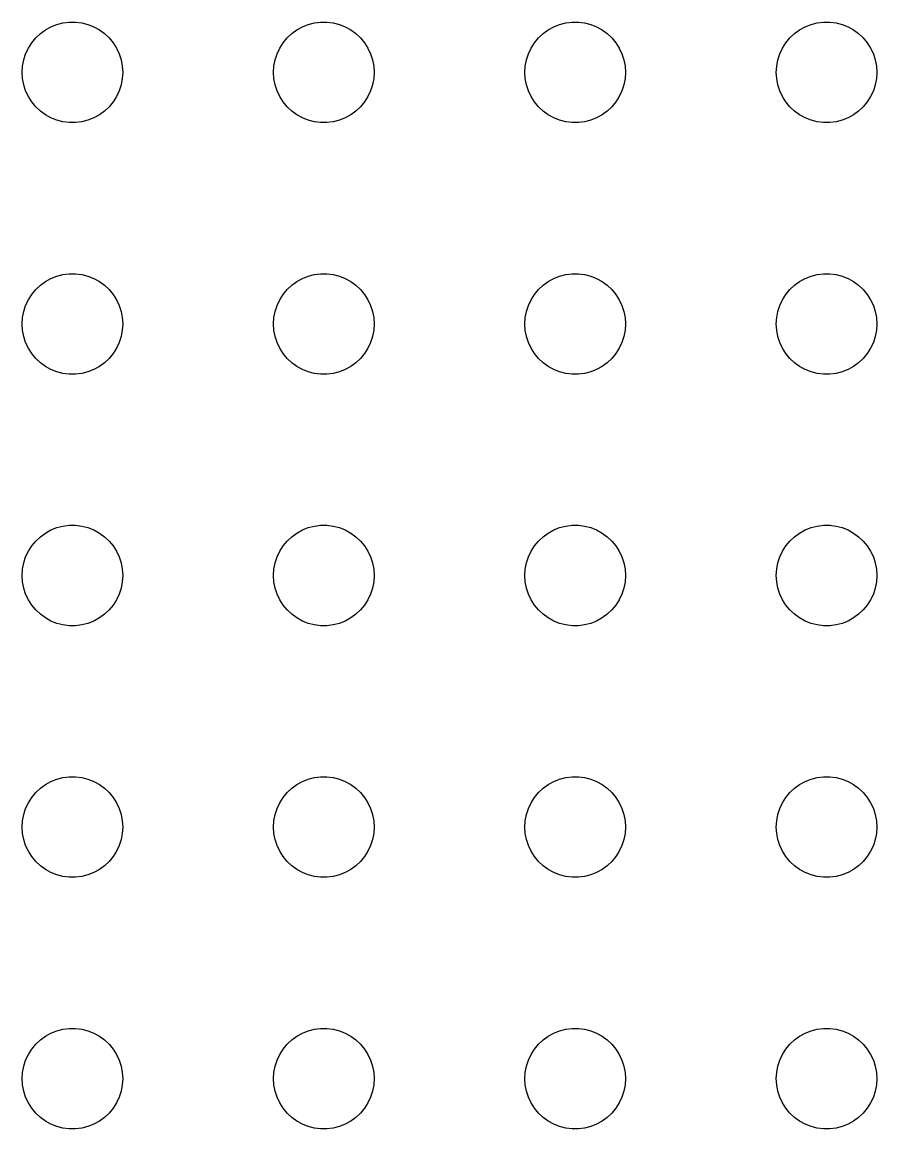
# Model space of a CAD drawing. Header units: metres. Extents: x -134 to 134, y -134 to 134.
# Drawn here: x -99 to -73.5, y 66 to 99 of the extents above; entities that cross this region are included whole.
import ezdxf

# ---------------------------------------------------------------- set-up
doc = ezdxf.new("R2010")
doc.units = ezdxf.units.M

msp = doc.modelspace()

# ---------------------------------------------------------------- linework, layer by layer
for p, q in [((-97.7811, 98.9734), (-97.5942, 98.997)), ((-97.5942, 98.997), (-97.4058, 98.997)), ((-97.4058, 98.997), (-97.2189, 98.9734)), ((-90.2811, 98.9734), (-90.0942, 98.997)), ((-90.0942, 98.997), (-89.9058, 98.997)), ((-89.9058, 98.997), (-89.7189, 98.9734)), ((-82.7811, 98.9734), (-82.5942, 98.997)), ((-82.5942, 98.997), (-82.4058, 98.997)), ((-82.4058, 98.997), (-82.2189, 98.9734)), ((-75.2811, 98.9734), (-75.0942, 98.997)), ((-75.0942, 98.997), (-74.9058, 98.997)), ((-74.9058, 98.997), (-74.7189, 98.9734)), ((-98.5934, 98.5268), (-98.4561, 98.6558)), ((-98.4561, 98.6558), (-98.3037, 98.7665)), ((-98.3037, 98.7665), (-98.1387, 98.8572)), ((-98.1387, 98.8572), (-97.9635, 98.9266)), ((-97.9635, 98.9266), (-97.7811, 98.9734)), ((-97.2189, 98.9734), (-97.0365, 98.9266)), ((-97.0365, 98.9266), (-96.8613, 98.8572)), ((-96.8613, 98.8572), (-96.6963, 98.7665)), ((-96.6963, 98.7665), (-96.5439, 98.6558)), ((-96.5439, 98.6558), (-96.4065, 98.5268)), ((-91.0934, 98.5268), (-90.9561, 98.6558)), ((-90.9561, 98.6558), (-90.8037, 98.7665)), ((-90.8037, 98.7665), (-90.6387, 98.8572)), ((-90.6387, 98.8572), (-90.4635, 98.9266)), ((-90.4635, 98.9266), (-90.2811, 98.9734)), ((-89.7189, 98.9734), (-89.5365, 98.9266)), ((-89.5365, 98.9266), (-89.3613, 98.8572)), ((-89.3613, 98.8572), (-89.1963, 98.7665)), ((-89.1963, 98.7665), (-89.0439, 98.6558)), ((-89.0439, 98.6558), (-88.9065, 98.5268)), ((-83.5934, 98.5268), (-83.4561, 98.6558)), ((-83.4561, 98.6558), (-83.3037, 98.7665)), ((-83.3037, 98.7665), (-83.1387, 98.8572)), ((-83.1387, 98.8572), (-82.9635, 98.9266)), ((-82.9635, 98.9266), (-82.7811, 98.9734)), ((-82.2189, 98.9734), (-82.0365, 98.9266)), ((-82.0365, 98.9266), (-81.8613, 98.8572)), ((-81.8613, 98.8572), (-81.6963, 98.7665)), ((-81.6963, 98.7665), (-81.5439, 98.6558)), ((-81.5439, 98.6558), (-81.4065, 98.5268)), ((-76.0934, 98.5268), (-75.9561, 98.6558)), ((-75.9561, 98.6558), (-75.8037, 98.7665)), ((-75.8037, 98.7665), (-75.6387, 98.8572)), ((-75.6387, 98.8572), (-75.4635, 98.9266)), ((-75.4635, 98.9266), (-75.2811, 98.9734)), ((-74.7189, 98.9734), (-74.5365, 98.9266)), ((-74.5365, 98.9266), (-74.3613, 98.8572)), ((-74.3613, 98.8572), (-74.1963, 98.7665)), ((-74.1963, 98.7665), (-74.0439, 98.6558)), ((-74.0439, 98.6558), (-73.9065, 98.5268)), ((-98.8145, 98.2226), (-98.7135, 98.3817)), ((-98.7135, 98.3817), (-98.5934, 98.5268)), ((-96.4065, 98.5268), (-96.2865, 98.3817)), ((-96.2865, 98.3817), (-96.1855, 98.2226)), ((-91.3145, 98.2226), (-91.2135, 98.3817)), ((-91.2135, 98.3817), (-91.0934, 98.5268)), ((-88.9065, 98.5268), (-88.7865, 98.3817)), ((-88.7865, 98.3817), (-88.6855, 98.2226)), ((-83.8145, 98.2226), (-83.7135, 98.3817)), ((-83.7135, 98.3817), (-83.5934, 98.5268)), ((-81.4065, 98.5268), (-81.2865, 98.3817)), ((-81.2865, 98.3817), (-81.1855, 98.2226)), ((-76.3145, 98.2226), (-76.2135, 98.3817)), ((-76.2135, 98.3817), (-76.0934, 98.5268)), ((-73.9065, 98.5268), (-73.7865, 98.3817)), ((-73.7865, 98.3817), (-73.6855, 98.2226)), ((-98.9529, 97.873), (-98.8947, 98.0522)), ((-98.8947, 98.0522), (-98.8145, 98.2226)), ((-96.1855, 98.2226), (-96.1053, 98.0522)), ((-96.1053, 98.0522), (-96.0471, 97.873)), ((-91.4529, 97.873), (-91.3947, 98.0522)), ((-91.3947, 98.0522), (-91.3145, 98.2226)), ((-88.6855, 98.2226), (-88.6053, 98.0522)), ((-88.6053, 98.0522), (-88.5471, 97.873)), ((-83.9529, 97.873), (-83.8947, 98.0522)), ((-83.8947, 98.0522), (-83.8145, 98.2226)), ((-81.1855, 98.2226), (-81.1053, 98.0522)), ((-81.1053, 98.0522), (-81.0471, 97.873)), ((-76.4529, 97.873), (-76.3947, 98.0522)), ((-76.3947, 98.0522), (-76.3145, 98.2226)), ((-73.6855, 98.2226), (-73.6053, 98.0522)), ((-73.6053, 98.0522), (-73.5471, 97.873)), ((-99, 97.5), (-98.9882, 97.688)), ((-98.9882, 97.688), (-98.9529, 97.873)), ((-96.0471, 97.873), (-96.0118, 97.688)), ((-96.0118, 97.688), (-96, 97.5)), ((-91.5, 97.5), (-91.4882, 97.688)), ((-91.4882, 97.688), (-91.4529, 97.873)), ((-88.5471, 97.873), (-88.5118, 97.688)), ((-88.5118, 97.688), (-88.5, 97.5)), ((-84, 97.5), (-83.9882, 97.688)), ((-83.9882, 97.688), (-83.9529, 97.873)), ((-81.0471, 97.873), (-81.0118, 97.688)), ((-81.0118, 97.688), (-81, 97.5)), ((-76.5, 97.5), (-76.4882, 97.688)), ((-76.4882, 97.688), (-76.4529, 97.873)), ((-73.5471, 97.873), (-73.5118, 97.688)), ((-73.5118, 97.688), (-73.5, 97.5)), ((-98.9882, 97.312), (-99, 97.5)), ((-96, 97.5), (-96.0118, 97.312)), ((-91.4882, 97.312), (-91.5, 97.5)), ((-88.5, 97.5), (-88.5118, 97.312)), ((-83.9882, 97.312), (-84, 97.5)), ((-81, 97.5), (-81.0118, 97.312)), ((-76.4882, 97.312), (-76.5, 97.5)), ((-73.5, 97.5), (-73.5118, 97.312)), ((-98.9529, 97.127), (-98.9882, 97.312)), ((-98.8947, 96.9478), (-98.9529, 97.127)), ((-96.0471, 97.127), (-96.1053, 96.9478)), ((-96.0118, 97.312), (-96.0471, 97.127)), ((-91.4529, 97.127), (-91.4882, 97.312)), ((-91.3947, 96.9478), (-91.4529, 97.127)), ((-88.5471, 97.127), (-88.6053, 96.9478)), ((-88.5118, 97.312), (-88.5471, 97.127)), ((-83.9529, 97.127), (-83.9882, 97.312)), ((-83.8947, 96.9478), (-83.9529, 97.127)), ((-81.0471, 97.127), (-81.1053, 96.9478)), ((-81.0118, 97.312), (-81.0471, 97.127)), ((-76.4529, 97.127), (-76.4882, 97.312)), ((-76.3947, 96.9478), (-76.4529, 97.127)), ((-73.5471, 97.127), (-73.6053, 96.9478)), ((-73.5118, 97.312), (-73.5471, 97.127)), ((-98.8145, 96.7774), (-98.8947, 96.9478)), ((-98.7135, 96.6183), (-98.8145, 96.7774)), ((-96.1855, 96.7774), (-96.2865, 96.6183)), ((-96.1053, 96.9478), (-96.1855, 96.7774)), ((-91.3145, 96.7774), (-91.3947, 96.9478)), ((-91.2135, 96.6183), (-91.3145, 96.7774)), ((-88.6855, 96.7774), (-88.7865, 96.6183)), ((-88.6053, 96.9478), (-88.6855, 96.7774)), ((-83.8145, 96.7774), (-83.8947, 96.9478)), ((-83.7135, 96.6183), (-83.8145, 96.7774)), ((-81.1855, 96.7774), (-81.2865, 96.6183)), ((-81.1053, 96.9478), (-81.1855, 96.7774)), ((-76.3145, 96.7774), (-76.3947, 96.9478)), ((-76.2135, 96.6183), (-76.3145, 96.7774)), ((-73.6855, 96.7774), (-73.7865, 96.6183)), ((-73.6053, 96.9478), (-73.6855, 96.7774)), ((-98.5934, 96.4732), (-98.7135, 96.6183)), ((-98.4561, 96.3442), (-98.5934, 96.4732)), ((-98.3037, 96.2335), (-98.4561, 96.3442)), ((-96.5439, 96.3442), (-96.6963, 96.2335)), ((-96.4065, 96.4732), (-96.5439, 96.3442)), ((-96.2865, 96.6183), (-96.4065, 96.4732)), ((-91.0934, 96.4732), (-91.2135, 96.6183)), ((-90.9561, 96.3442), (-91.0934, 96.4732)), ((-90.8037, 96.2335), (-90.9561, 96.3442)), ((-89.0439, 96.3442), (-89.1963, 96.2335)), ((-88.9065, 96.4732), (-89.0439, 96.3442)), ((-88.7865, 96.6183), (-88.9065, 96.4732)), ((-83.5934, 96.4732), (-83.7135, 96.6183)), ((-83.4561, 96.3442), (-83.5934, 96.4732)), ((-83.3037, 96.2335), (-83.4561, 96.3442)), ((-81.5439, 96.3442), (-81.6963, 96.2335)), ((-81.4065, 96.4732), (-81.5439, 96.3442)), ((-81.2865, 96.6183), (-81.4065, 96.4732)), ((-76.0934, 96.4732), (-76.2135, 96.6183)), ((-75.9561, 96.3442), (-76.0934, 96.4732)), ((-75.8037, 96.2335), (-75.9561, 96.3442)), ((-74.0439, 96.3442), (-74.1963, 96.2335)), ((-73.9065, 96.4732), (-74.0439, 96.3442)), ((-73.7865, 96.6183), (-73.9065, 96.4732)), ((-98.1387, 96.1428), (-98.3037, 96.2335)), ((-97.9635, 96.0734), (-98.1387, 96.1428)), ((-97.7811, 96.0266), (-97.9635, 96.0734)), ((-97.5942, 96.003), (-97.7811, 96.0266)), ((-97.2189, 96.0266), (-97.4058, 96.003)), ((-97.0365, 96.0734), (-97.2189, 96.0266)), ((-96.8613, 96.1428), (-97.0365, 96.0734)), ((-96.6963, 96.2335), (-96.8613, 96.1428)), ((-90.6387, 96.1428), (-90.8037, 96.2335)), ((-90.4635, 96.0734), (-90.6387, 96.1428)), ((-90.2811, 96.0266), (-90.4635, 96.0734)), ((-90.0942, 96.003), (-90.2811, 96.0266)), ((-89.7189, 96.0266), (-89.9058, 96.003)), ((-89.5365, 96.0734), (-89.7189, 96.0266)), ((-89.3613, 96.1428), (-89.5365, 96.0734)), ((-89.1963, 96.2335), (-89.3613, 96.1428)), ((-83.1387, 96.1428), (-83.3037, 96.2335)), ((-82.9635, 96.0734), (-83.1387, 96.1428)), ((-82.7811, 96.0266), (-82.9635, 96.0734)), ((-82.5942, 96.003), (-82.7811, 96.0266)), ((-82.2189, 96.0266), (-82.4058, 96.003)), ((-82.0365, 96.0734), (-82.2189, 96.0266)), ((-81.8613, 96.1428), (-82.0365, 96.0734)), ((-81.6963, 96.2335), (-81.8613, 96.1428)), ((-75.6387, 96.1428), (-75.8037, 96.2335)), ((-75.4635, 96.0734), (-75.6387, 96.1428)), ((-75.2811, 96.0266), (-75.4635, 96.0734)), ((-75.0942, 96.003), (-75.2811, 96.0266)), ((-74.7189, 96.0266), (-74.9058, 96.003)), ((-74.5365, 96.0734), (-74.7189, 96.0266)), ((-74.3613, 96.1428), (-74.5365, 96.0734)), ((-74.1963, 96.2335), (-74.3613, 96.1428)), ((-97.4058, 96.003), (-97.5942, 96.003)), ((-89.9058, 96.003), (-90.0942, 96.003)), ((-82.4058, 96.003), (-82.5942, 96.003)), ((-74.9058, 96.003), (-75.0942, 96.003)), ((-98.1387, 91.3572), (-97.9635, 91.4266)), ((-97.9635, 91.4266), (-97.7811, 91.4734)), ((-97.7811, 91.4734), (-97.5942, 91.497)), ((-97.5942, 91.497), (-97.4058, 91.497)), ((-97.4058, 91.497), (-97.2189, 91.4734)), ((-97.2189, 91.4734), (-97.0365, 91.4266)), ((-97.0365, 91.4266), (-96.8613, 91.3572)), ((-90.6387, 91.3572), (-90.4635, 91.4266)), ((-90.4635, 91.4266), (-90.2811, 91.4734)), ((-90.2811, 91.4734), (-90.0942, 91.497)), ((-90.0942, 91.497), (-89.9058, 91.497)), ((-89.9058, 91.497), (-89.7189, 91.4734)), ((-89.7189, 91.4734), (-89.5365, 91.4266)), ((-89.5365, 91.4266), (-89.3613, 91.3572)), ((-83.1387, 91.3572), (-82.9635, 91.4266)), ((-82.9635, 91.4266), (-82.7811, 91.4734)), ((-82.7811, 91.4734), (-82.5942, 91.497)), ((-82.5942, 91.497), (-82.4058, 91.497)), ((-82.4058, 91.497), (-82.2189, 91.4734)), ((-82.2189, 91.4734), (-82.0365, 91.4266)), ((-82.0365, 91.4266), (-81.8613, 91.3572)), ((-75.6387, 91.3572), (-75.4635, 91.4266)), ((-75.4635, 91.4266), (-75.2811, 91.4734)), ((-75.2811, 91.4734), (-75.0942, 91.497)), ((-75.0942, 91.497), (-74.9058, 91.497)), ((-74.9058, 91.497), (-74.7189, 91.4734)), ((-74.7189, 91.4734), (-74.5365, 91.4266)), ((-74.5365, 91.4266), (-74.3613, 91.3572)), ((-98.5934, 91.0268), (-98.4561, 91.1558)), ((-98.4561, 91.1558), (-98.3037, 91.2665)), ((-98.3037, 91.2665), (-98.1387, 91.3572)), ((-96.8613, 91.3572), (-96.6963, 91.2665)), ((-96.6963, 91.2665), (-96.5439, 91.1558)), ((-96.5439, 91.1558), (-96.4065, 91.0268)), ((-91.0934, 91.0268), (-90.9561, 91.1558)), ((-90.9561, 91.1558), (-90.8037, 91.2665)), ((-90.8037, 91.2665), (-90.6387, 91.3572)), ((-89.3613, 91.3572), (-89.1963, 91.2665)), ((-89.1963, 91.2665), (-89.0439, 91.1558)), ((-89.0439, 91.1558), (-88.9065, 91.0268)), ((-83.5934, 91.0268), (-83.4561, 91.1558)), ((-83.4561, 91.1558), (-83.3037, 91.2665)), ((-83.3037, 91.2665), (-83.1387, 91.3572)), ((-81.8613, 91.3572), (-81.6963, 91.2665)), ((-81.6963, 91.2665), (-81.5439, 91.1558)), ((-81.5439, 91.1558), (-81.4065, 91.0268)), ((-76.0934, 91.0268), (-75.9561, 91.1558)), ((-75.9561, 91.1558), (-75.8037, 91.2665)), ((-75.8037, 91.2665), (-75.6387, 91.3572)), ((-74.3613, 91.3572), (-74.1963, 91.2665)), ((-74.1963, 91.2665), (-74.0439, 91.1558)), ((-74.0439, 91.1558), (-73.9065, 91.0268)), ((-98.8145, 90.7226), (-98.7135, 90.8817)), ((-98.7135, 90.8817), (-98.5934, 91.0268)), ((-96.4065, 91.0268), (-96.2865, 90.8817)), ((-96.2865, 90.8817), (-96.1855, 90.7226)), ((-91.3145, 90.7226), (-91.2135, 90.8817)), ((-91.2135, 90.8817), (-91.0934, 91.0268)), ((-88.9065, 91.0268), (-88.7865, 90.8817)), ((-88.7865, 90.8817), (-88.6855, 90.7226)), ((-83.8145, 90.7226), (-83.7135, 90.8817)), ((-83.7135, 90.8817), (-83.5934, 91.0268)), ((-81.4065, 91.0268), (-81.2865, 90.8817)), ((-81.2865, 90.8817), (-81.1855, 90.7226)), ((-76.3145, 90.7226), (-76.2135, 90.8817)), ((-76.2135, 90.8817), (-76.0934, 91.0268)), ((-73.9065, 91.0268), (-73.7865, 90.8817)), ((-73.7865, 90.8817), (-73.6855, 90.7226)), ((-98.9529, 90.373), (-98.8947, 90.5522)), ((-98.8947, 90.5522), (-98.8145, 90.7226)), ((-96.1855, 90.7226), (-96.1053, 90.5522)), ((-96.1053, 90.5522), (-96.0471, 90.373)), ((-91.4529, 90.373), (-91.3947, 90.5522)), ((-91.3947, 90.5522), (-91.3145, 90.7226)), ((-88.6855, 90.7226), (-88.6053, 90.5522)), ((-88.6053, 90.5522), (-88.5471, 90.373)), ((-83.9529, 90.373), (-83.8947, 90.5522)), ((-83.8947, 90.5522), (-83.8145, 90.7226)), ((-81.1855, 90.7226), (-81.1053, 90.5522)), ((-81.1053, 90.5522), (-81.0471, 90.373)), ((-76.4529, 90.373), (-76.3947, 90.5522)), ((-76.3947, 90.5522), (-76.3145, 90.7226)), ((-73.6855, 90.7226), (-73.6053, 90.5522)), ((-73.6053, 90.5522), (-73.5471, 90.373)), ((-99, 90), (-98.9882, 90.188)), ((-98.9882, 90.188), (-98.9529, 90.373)), ((-96.0471, 90.373), (-96.0118, 90.188)), ((-96.0118, 90.188), (-96, 90)), ((-91.5, 90), (-91.4882, 90.188)), ((-91.4882, 90.188), (-91.4529, 90.373)), ((-88.5471, 90.373), (-88.5118, 90.188)), ((-88.5118, 90.188), (-88.5, 90)), ((-84, 90), (-83.9882, 90.188)), ((-83.9882, 90.188), (-83.9529, 90.373)), ((-81.0471, 90.373), (-81.0118, 90.188)), ((-81.0118, 90.188), (-81, 90)), ((-76.5, 90), (-76.4882, 90.188)), ((-76.4882, 90.188), (-76.4529, 90.373)), ((-73.5471, 90.373), (-73.5118, 90.188)), ((-73.5118, 90.188), (-73.5, 90)), ((-98.9882, 89.812), (-99, 90)), ((-98.9529, 89.627), (-98.9882, 89.812)), ((-96.0118, 89.812), (-96.0471, 89.627)), ((-96, 90), (-96.0118, 89.812)), ((-91.4882, 89.812), (-91.5, 90)), ((-91.4529, 89.627), (-91.4882, 89.812)), ((-88.5118, 89.812), (-88.5471, 89.627)), ((-88.5, 90), (-88.5118, 89.812)), ((-83.9882, 89.812), (-84, 90)), ((-83.9529, 89.627), (-83.9882, 89.812)), ((-81.0118, 89.812), (-81.0471, 89.627)), ((-81, 90), (-81.0118, 89.812)), ((-76.4882, 89.812), (-76.5, 90)), ((-76.4529, 89.627), (-76.4882, 89.812)), ((-73.5118, 89.812), (-73.5471, 89.627)), ((-73.5, 90), (-73.5118, 89.812)), ((-98.8947, 89.4478), (-98.9529, 89.627)), ((-98.8145, 89.2774), (-98.8947, 89.4478)), ((-96.1053, 89.4478), (-96.1855, 89.2774)), ((-96.0471, 89.627), (-96.1053, 89.4478)), ((-91.3947, 89.4478), (-91.4529, 89.627)), ((-91.3145, 89.2774), (-91.3947, 89.4478)), ((-88.6053, 89.4478), (-88.6855, 89.2774)), ((-88.5471, 89.627), (-88.6053, 89.4478)), ((-83.8947, 89.4478), (-83.9529, 89.627)), ((-83.8145, 89.2774), (-83.8947, 89.4478)), ((-81.1053, 89.4478), (-81.1855, 89.2774)), ((-81.0471, 89.627), (-81.1053, 89.4478)), ((-76.3947, 89.4478), (-76.4529, 89.627)), ((-76.3145, 89.2774), (-76.3947, 89.4478)), ((-73.6053, 89.4478), (-73.6855, 89.2774)), ((-73.5471, 89.627), (-73.6053, 89.4478)), ((-98.7135, 89.1183), (-98.8145, 89.2774)), ((-98.5934, 88.9732), (-98.7135, 89.1183)), ((-96.2865, 89.1183), (-96.4065, 88.9732)), ((-96.1855, 89.2774), (-96.2865, 89.1183)), ((-91.2135, 89.1183), (-91.3145, 89.2774)), ((-91.0934, 88.9732), (-91.2135, 89.1183)), ((-88.7865, 89.1183), (-88.9065, 88.9732)), ((-88.6855, 89.2774), (-88.7865, 89.1183)), ((-83.7135, 89.1183), (-83.8145, 89.2774)), ((-83.5934, 88.9732), (-83.7135, 89.1183)), ((-81.2865, 89.1183), (-81.4065, 88.9732)), ((-81.1855, 89.2774), (-81.2865, 89.1183)), ((-76.2135, 89.1183), (-76.3145, 89.2774)), ((-76.0934, 88.9732), (-76.2135, 89.1183)), ((-73.7865, 89.1183), (-73.9065, 88.9732)), ((-73.6855, 89.2774), (-73.7865, 89.1183)), ((-98.4561, 88.8442), (-98.5934, 88.9732)), ((-98.3037, 88.7335), (-98.4561, 88.8442)), ((-96.5439, 88.8442), (-96.6963, 88.7335)), ((-96.4065, 88.9732), (-96.5439, 88.8442)), ((-90.9561, 88.8442), (-91.0934, 88.9732)), ((-90.8037, 88.7335), (-90.9561, 88.8442)), ((-89.0439, 88.8442), (-89.1963, 88.7335)), ((-88.9065, 88.9732), (-89.0439, 88.8442)), ((-83.4561, 88.8442), (-83.5934, 88.9732)), ((-83.3037, 88.7335), (-83.4561, 88.8442)), ((-81.5439, 88.8442), (-81.6963, 88.7335)), ((-81.4065, 88.9732), (-81.5439, 88.8442)), ((-75.9561, 88.8442), (-76.0934, 88.9732)), ((-75.8037, 88.7335), (-75.9561, 88.8442)), ((-74.0439, 88.8442), (-74.1963, 88.7335)), ((-73.9065, 88.9732), (-74.0439, 88.8442)), ((-98.1387, 88.6428), (-98.3037, 88.7335)), ((-97.9635, 88.5734), (-98.1387, 88.6428)), ((-97.7811, 88.5266), (-97.9635, 88.5734)), ((-97.5942, 88.503), (-97.7811, 88.5266)), ((-97.4058, 88.503), (-97.5942, 88.503)), ((-97.2189, 88.5266), (-97.4058, 88.503)), ((-97.0365, 88.5734), (-97.2189, 88.5266)), ((-96.8613, 88.6428), (-97.0365, 88.5734)), ((-96.6963, 88.7335), (-96.8613, 88.6428)), ((-90.6387, 88.6428), (-90.8037, 88.7335)), ((-90.4635, 88.5734), (-90.6387, 88.6428)), ((-90.2811, 88.5266), (-90.4635, 88.5734)), ((-90.0942, 88.503), (-90.2811, 88.5266)), ((-89.9058, 88.503), (-90.0942, 88.503)), ((-89.7189, 88.5266), (-89.9058, 88.503)), ((-89.5365, 88.5734), (-89.7189, 88.5266)), ((-89.3613, 88.6428), (-89.5365, 88.5734)), ((-89.1963, 88.7335), (-89.3613, 88.6428)), ((-83.1387, 88.6428), (-83.3037, 88.7335)), ((-82.9635, 88.5734), (-83.1387, 88.6428)), ((-82.7811, 88.5266), (-82.9635, 88.5734)), ((-82.5942, 88.503), (-82.7811, 88.5266)), ((-82.4058, 88.503), (-82.5942, 88.503)), ((-82.2189, 88.5266), (-82.4058, 88.503)), ((-82.0365, 88.5734), (-82.2189, 88.5266)), ((-81.8613, 88.6428), (-82.0365, 88.5734)), ((-81.6963, 88.7335), (-81.8613, 88.6428)), ((-75.6387, 88.6428), (-75.8037, 88.7335)), ((-75.4635, 88.5734), (-75.6387, 88.6428)), ((-75.2811, 88.5266), (-75.4635, 88.5734)), ((-75.0942, 88.503), (-75.2811, 88.5266)), ((-74.9058, 88.503), (-75.0942, 88.503)), ((-74.7189, 88.5266), (-74.9058, 88.503)), ((-74.5365, 88.5734), (-74.7189, 88.5266)), ((-74.3613, 88.6428), (-74.5365, 88.5734)), ((-74.1963, 88.7335), (-74.3613, 88.6428)), ((-98.3037, 83.7665), (-98.1387, 83.8572)), ((-98.1387, 83.8572), (-97.9635, 83.9266)), ((-97.9635, 83.9266), (-97.7811, 83.9734)), ((-97.7811, 83.9734), (-97.5942, 83.997)), ((-97.5942, 83.997), (-97.4058, 83.997)), ((-97.4058, 83.997), (-97.2189, 83.9734)), ((-97.2189, 83.9734), (-97.0365, 83.9266)), ((-97.0365, 83.9266), (-96.8613, 83.8572)), ((-96.8613, 83.8572), (-96.6963, 83.7665)), ((-90.8037, 83.7665), (-90.6387, 83.8572)), ((-90.6387, 83.8572), (-90.4635, 83.9266)), ((-90.4635, 83.9266), (-90.2811, 83.9734)), ((-90.2811, 83.9734), (-90.0942, 83.997)), ((-90.0942, 83.997), (-89.9058, 83.997)), ((-89.9058, 83.997), (-89.7189, 83.9734)), ((-89.7189, 83.9734), (-89.5365, 83.9266)), ((-89.5365, 83.9266), (-89.3613, 83.8572)), ((-89.3613, 83.8572), (-89.1963, 83.7665)), ((-83.3037, 83.7665), (-83.1387, 83.8572)), ((-83.1387, 83.8572), (-82.9635, 83.9266)), ((-82.9635, 83.9266), (-82.7811, 83.9734)), ((-82.7811, 83.9734), (-82.5942, 83.997)), ((-82.5942, 83.997), (-82.4058, 83.997)), ((-82.4058, 83.997), (-82.2189, 83.9734)), ((-82.2189, 83.9734), (-82.0365, 83.9266)), ((-82.0365, 83.9266), (-81.8613, 83.8572)), ((-81.8613, 83.8572), (-81.6963, 83.7665)), ((-75.8037, 83.7665), (-75.6387, 83.8572)), ((-75.6387, 83.8572), (-75.4635, 83.9266)), ((-75.4635, 83.9266), (-75.2811, 83.9734)), ((-75.2811, 83.9734), (-75.0942, 83.997)), ((-75.0942, 83.997), (-74.9058, 83.997)), ((-74.9058, 83.997), (-74.7189, 83.9734)), ((-74.7189, 83.9734), (-74.5365, 83.9266)), ((-74.5365, 83.9266), (-74.3613, 83.8572)), ((-74.3613, 83.8572), (-74.1963, 83.7665)), ((-98.7135, 83.3817), (-98.5934, 83.5268)), ((-98.5934, 83.5268), (-98.4561, 83.6558)), ((-98.4561, 83.6558), (-98.3037, 83.7665)), ((-96.6963, 83.7665), (-96.5439, 83.6558)), ((-96.5439, 83.6558), (-96.4065, 83.5268)), ((-96.4065, 83.5268), (-96.2865, 83.3817)), ((-91.2135, 83.3817), (-91.0934, 83.5268)), ((-91.0934, 83.5268), (-90.9561, 83.6558)), ((-90.9561, 83.6558), (-90.8037, 83.7665)), ((-89.1963, 83.7665), (-89.0439, 83.6558)), ((-89.0439, 83.6558), (-88.9065, 83.5268)), ((-88.9065, 83.5268), (-88.7865, 83.3817)), ((-83.7135, 83.3817), (-83.5934, 83.5268)), ((-83.5934, 83.5268), (-83.4561, 83.6558)), ((-83.4561, 83.6558), (-83.3037, 83.7665)), ((-81.6963, 83.7665), (-81.5439, 83.6558)), ((-81.5439, 83.6558), (-81.4065, 83.5268)), ((-81.4065, 83.5268), (-81.2865, 83.3817)), ((-76.2135, 83.3817), (-76.0934, 83.5268)), ((-76.0934, 83.5268), (-75.9561, 83.6558)), ((-75.9561, 83.6558), (-75.8037, 83.7665)), ((-74.1963, 83.7665), (-74.0439, 83.6558)), ((-74.0439, 83.6558), (-73.9065, 83.5268)), ((-73.9065, 83.5268), (-73.7865, 83.3817)), ((-98.8947, 83.0522), (-98.8145, 83.2226)), ((-98.8145, 83.2226), (-98.7135, 83.3817)), ((-96.2865, 83.3817), (-96.1855, 83.2226)), ((-96.1855, 83.2226), (-96.1053, 83.0522)), ((-91.3947, 83.0522), (-91.3145, 83.2226)), ((-91.3145, 83.2226), (-91.2135, 83.3817)), ((-88.7865, 83.3817), (-88.6855, 83.2226)), ((-88.6855, 83.2226), (-88.6053, 83.0522)), ((-83.8947, 83.0522), (-83.8145, 83.2226)), ((-83.8145, 83.2226), (-83.7135, 83.3817)), ((-81.2865, 83.3817), (-81.1855, 83.2226)), ((-81.1855, 83.2226), (-81.1053, 83.0522)), ((-76.3947, 83.0522), (-76.3145, 83.2226)), ((-76.3145, 83.2226), (-76.2135, 83.3817)), ((-73.7865, 83.3817), (-73.6855, 83.2226)), ((-73.6855, 83.2226), (-73.6053, 83.0522)), ((-98.9882, 82.688), (-98.9529, 82.873)), ((-98.9529, 82.873), (-98.8947, 83.0522)), ((-96.1053, 83.0522), (-96.0471, 82.873)), ((-96.0471, 82.873), (-96.0118, 82.688)), ((-91.4882, 82.688), (-91.4529, 82.873)), ((-91.4529, 82.873), (-91.3947, 83.0522)), ((-88.6053, 83.0522), (-88.5471, 82.873)), ((-88.5471, 82.873), (-88.5118, 82.688)), ((-83.9882, 82.688), (-83.9529, 82.873)), ((-83.9529, 82.873), (-83.8947, 83.0522)), ((-81.1053, 83.0522), (-81.0471, 82.873)), ((-81.0471, 82.873), (-81.0118, 82.688)), ((-76.4882, 82.688), (-76.4529, 82.873)), ((-76.4529, 82.873), (-76.3947, 83.0522)), ((-73.6053, 83.0522), (-73.5471, 82.873)), ((-73.5471, 82.873), (-73.5118, 82.688)), ((-99, 82.5), (-98.9882, 82.688)), ((-98.9882, 82.312), (-99, 82.5)), ((-96.0118, 82.688), (-96, 82.5)), ((-96, 82.5), (-96.0118, 82.312)), ((-91.5, 82.5), (-91.4882, 82.688)), ((-91.4882, 82.312), (-91.5, 82.5)), ((-88.5118, 82.688), (-88.5, 82.5)), ((-88.5, 82.5), (-88.5118, 82.312)), ((-84, 82.5), (-83.9882, 82.688)), ((-83.9882, 82.312), (-84, 82.5)), ((-81.0118, 82.688), (-81, 82.5)), ((-81, 82.5), (-81.0118, 82.312)), ((-76.5, 82.5), (-76.4882, 82.688)), ((-76.4882, 82.312), (-76.5, 82.5)), ((-73.5118, 82.688), (-73.5, 82.5)), ((-73.5, 82.5), (-73.5118, 82.312)), ((-98.9529, 82.127), (-98.9882, 82.312)), ((-96.0118, 82.312), (-96.0471, 82.127)), ((-91.4529, 82.127), (-91.4882, 82.312)), ((-88.5118, 82.312), (-88.5471, 82.127)), ((-83.9529, 82.127), (-83.9882, 82.312)), ((-81.0118, 82.312), (-81.0471, 82.127)), ((-76.4529, 82.127), (-76.4882, 82.312)), ((-73.5118, 82.312), (-73.5471, 82.127)), ((-98.8947, 81.9478), (-98.9529, 82.127)), ((-98.8145, 81.7774), (-98.8947, 81.9478)), ((-96.1053, 81.9478), (-96.1855, 81.7774)), ((-96.0471, 82.127), (-96.1053, 81.9478)), ((-91.3947, 81.9478), (-91.4529, 82.127)), ((-91.3145, 81.7774), (-91.3947, 81.9478)), ((-88.6053, 81.9478), (-88.6855, 81.7774)), ((-88.5471, 82.127), (-88.6053, 81.9478)), ((-83.8947, 81.9478), (-83.9529, 82.127)), ((-83.8145, 81.7774), (-83.8947, 81.9478)), ((-81.1053, 81.9478), (-81.1855, 81.7774)), ((-81.0471, 82.127), (-81.1053, 81.9478)), ((-76.3947, 81.9478), (-76.4529, 82.127)), ((-76.3145, 81.7774), (-76.3947, 81.9478)), ((-73.6053, 81.9478), (-73.6855, 81.7774)), ((-73.5471, 82.127), (-73.6053, 81.9478)), ((-98.7135, 81.6183), (-98.8145, 81.7774)), ((-98.5934, 81.4732), (-98.7135, 81.6183)), ((-96.2865, 81.6183), (-96.4065, 81.4732)), ((-96.1855, 81.7774), (-96.2865, 81.6183)), ((-91.2135, 81.6183), (-91.3145, 81.7774)), ((-91.0934, 81.4732), (-91.2135, 81.6183)), ((-88.7865, 81.6183), (-88.9065, 81.4732)), ((-88.6855, 81.7774), (-88.7865, 81.6183)), ((-83.7135, 81.6183), (-83.8145, 81.7774)), ((-83.5934, 81.4732), (-83.7135, 81.6183)), ((-81.2865, 81.6183), (-81.4065, 81.4732)), ((-81.1855, 81.7774), (-81.2865, 81.6183)), ((-76.2135, 81.6183), (-76.3145, 81.7774)), ((-76.0934, 81.4732), (-76.2135, 81.6183)), ((-73.7865, 81.6183), (-73.9065, 81.4732)), ((-73.6855, 81.7774), (-73.7865, 81.6183)), ((-98.4561, 81.3442), (-98.5934, 81.4732)), ((-98.3037, 81.2335), (-98.4561, 81.3442)), ((-98.1387, 81.1428), (-98.3037, 81.2335)), ((-96.6963, 81.2335), (-96.8613, 81.1428)), ((-96.5439, 81.3442), (-96.6963, 81.2335)), ((-96.4065, 81.4732), (-96.5439, 81.3442)), ((-90.9561, 81.3442), (-91.0934, 81.4732)), ((-90.8037, 81.2335), (-90.9561, 81.3442)), ((-90.6387, 81.1428), (-90.8037, 81.2335)), ((-89.1963, 81.2335), (-89.3613, 81.1428)), ((-89.0439, 81.3442), (-89.1963, 81.2335)), ((-88.9065, 81.4732), (-89.0439, 81.3442)), ((-83.4561, 81.3442), (-83.5934, 81.4732)), ((-83.3037, 81.2335), (-83.4561, 81.3442)), ((-83.1387, 81.1428), (-83.3037, 81.2335)), ((-81.6963, 81.2335), (-81.8613, 81.1428)), ((-81.5439, 81.3442), (-81.6963, 81.2335)), ((-81.4065, 81.4732), (-81.5439, 81.3442)), ((-75.9561, 81.3442), (-76.0934, 81.4732)), ((-75.8037, 81.2335), (-75.9561, 81.3442)), ((-75.6387, 81.1428), (-75.8037, 81.2335)), ((-74.1963, 81.2335), (-74.3613, 81.1428)), ((-74.0439, 81.3442), (-74.1963, 81.2335)), ((-73.9065, 81.4732), (-74.0439, 81.3442)), ((-97.9635, 81.0734), (-98.1387, 81.1428)), ((-97.7811, 81.0266), (-97.9635, 81.0734)), ((-97.5942, 81.003), (-97.7811, 81.0266)), ((-97.4058, 81.003), (-97.5942, 81.003)), ((-97.2189, 81.0266), (-97.4058, 81.003)), ((-97.0365, 81.0734), (-97.2189, 81.0266)), ((-96.8613, 81.1428), (-97.0365, 81.0734)), ((-90.4635, 81.0734), (-90.6387, 81.1428)), ((-90.2811, 81.0266), (-90.4635, 81.0734)), ((-90.0942, 81.003), (-90.2811, 81.0266)), ((-89.9058, 81.003), (-90.0942, 81.003)), ((-89.7189, 81.0266), (-89.9058, 81.003)), ((-89.5365, 81.0734), (-89.7189, 81.0266)), ((-89.3613, 81.1428), (-89.5365, 81.0734)), ((-82.9635, 81.0734), (-83.1387, 81.1428)), ((-82.7811, 81.0266), (-82.9635, 81.0734)), ((-82.5942, 81.003), (-82.7811, 81.0266)), ((-82.4058, 81.003), (-82.5942, 81.003)), ((-82.2189, 81.0266), (-82.4058, 81.003)), ((-82.0365, 81.0734), (-82.2189, 81.0266)), ((-81.8613, 81.1428), (-82.0365, 81.0734)), ((-75.4635, 81.0734), (-75.6387, 81.1428)), ((-75.2811, 81.0266), (-75.4635, 81.0734)), ((-75.0942, 81.003), (-75.2811, 81.0266)), ((-74.9058, 81.003), (-75.0942, 81.003)), ((-74.7189, 81.0266), (-74.9058, 81.003)), ((-74.5365, 81.0734), (-74.7189, 81.0266)), ((-74.3613, 81.1428), (-74.5365, 81.0734)), ((-98.4561, 76.1558), (-98.3037, 76.2665)), ((-98.3037, 76.2665), (-98.1387, 76.3572)), ((-98.1387, 76.3572), (-97.9635, 76.4266)), ((-97.9635, 76.4266), (-97.7811, 76.4734)), ((-97.7811, 76.4734), (-97.5942, 76.497)), ((-97.5942, 76.497), (-97.4058, 76.497)), ((-97.4058, 76.497), (-97.2189, 76.4734)), ((-97.2189, 76.4734), (-97.0365, 76.4266)), ((-97.0365, 76.4266), (-96.8613, 76.3572)), ((-96.8613, 76.3572), (-96.6963, 76.2665)), ((-96.6963, 76.2665), (-96.5439, 76.1558)), ((-90.9561, 76.1558), (-90.8037, 76.2665)), ((-90.8037, 76.2665), (-90.6387, 76.3572)), ((-90.6387, 76.3572), (-90.4635, 76.4266)), ((-90.4635, 76.4266), (-90.2811, 76.4734)), ((-90.2811, 76.4734), (-90.0942, 76.497)), ((-90.0942, 76.497), (-89.9058, 76.497)), ((-89.9058, 76.497), (-89.7189, 76.4734)), ((-89.7189, 76.4734), (-89.5365, 76.4266)), ((-89.5365, 76.4266), (-89.3613, 76.3572)), ((-89.3613, 76.3572), (-89.1963, 76.2665)), ((-89.1963, 76.2665), (-89.0439, 76.1558)), ((-83.4561, 76.1558), (-83.3037, 76.2665)), ((-83.3037, 76.2665), (-83.1387, 76.3572)), ((-83.1387, 76.3572), (-82.9635, 76.4266)), ((-82.9635, 76.4266), (-82.7811, 76.4734)), ((-82.7811, 76.4734), (-82.5942, 76.497)), ((-82.5942, 76.497), (-82.4058, 76.497)), ((-82.4058, 76.497), (-82.2189, 76.4734)), ((-82.2189, 76.4734), (-82.0365, 76.4266)), ((-82.0365, 76.4266), (-81.8613, 76.3572)), ((-81.8613, 76.3572), (-81.6963, 76.2665)), ((-81.6963, 76.2665), (-81.5439, 76.1558)), ((-75.9561, 76.1558), (-75.8037, 76.2665)), ((-75.8037, 76.2665), (-75.6387, 76.3572)), ((-75.6387, 76.3572), (-75.4635, 76.4266)), ((-75.4635, 76.4266), (-75.2811, 76.4734)), ((-75.2811, 76.4734), (-75.0942, 76.497)), ((-75.0942, 76.497), (-74.9058, 76.497)), ((-74.9058, 76.497), (-74.7189, 76.4734)), ((-74.7189, 76.4734), (-74.5365, 76.4266)), ((-74.5365, 76.4266), (-74.3613, 76.3572)), ((-74.3613, 76.3572), (-74.1963, 76.2665)), ((-74.1963, 76.2665), (-74.0439, 76.1558)), ((-98.7135, 75.8817), (-98.5934, 76.0268)), ((-98.5934, 76.0268), (-98.4561, 76.1558)), ((-96.5439, 76.1558), (-96.4065, 76.0268)), ((-96.4065, 76.0268), (-96.2865, 75.8817)), ((-91.2135, 75.8817), (-91.0934, 76.0268)), ((-91.0934, 76.0268), (-90.9561, 76.1558)), ((-89.0439, 76.1558), (-88.9065, 76.0268)), ((-88.9065, 76.0268), (-88.7865, 75.8817)), ((-83.7135, 75.8817), (-83.5934, 76.0268)), ((-83.5934, 76.0268), (-83.4561, 76.1558)), ((-81.5439, 76.1558), (-81.4065, 76.0268)), ((-81.4065, 76.0268), (-81.2865, 75.8817)), ((-76.2135, 75.8817), (-76.0934, 76.0268)), ((-76.0934, 76.0268), (-75.9561, 76.1558)), ((-74.0439, 76.1558), (-73.9065, 76.0268)), ((-73.9065, 76.0268), (-73.7865, 75.8817)), ((-98.8947, 75.5522), (-98.8145, 75.7226)), ((-98.8145, 75.7226), (-98.7135, 75.8817)), ((-96.2865, 75.8817), (-96.1855, 75.7226)), ((-96.1855, 75.7226), (-96.1053, 75.5522)), ((-91.3947, 75.5522), (-91.3145, 75.7226)), ((-91.3145, 75.7226), (-91.2135, 75.8817)), ((-88.7865, 75.8817), (-88.6855, 75.7226)), ((-88.6855, 75.7226), (-88.6053, 75.5522)), ((-83.8947, 75.5522), (-83.8145, 75.7226)), ((-83.8145, 75.7226), (-83.7135, 75.8817)), ((-81.2865, 75.8817), (-81.1855, 75.7226)), ((-81.1855, 75.7226), (-81.1053, 75.5522)), ((-76.3947, 75.5522), (-76.3145, 75.7226)), ((-76.3145, 75.7226), (-76.2135, 75.8817)), ((-73.7865, 75.8817), (-73.6855, 75.7226)), ((-73.6855, 75.7226), (-73.6053, 75.5522)), ((-98.9882, 75.188), (-98.9529, 75.373)), ((-98.9529, 75.373), (-98.8947, 75.5522)), ((-96.1053, 75.5522), (-96.0471, 75.373)), ((-96.0471, 75.373), (-96.0118, 75.188)), ((-91.4882, 75.188), (-91.4529, 75.373)), ((-91.4529, 75.373), (-91.3947, 75.5522)), ((-88.6053, 75.5522), (-88.5471, 75.373)), ((-88.5471, 75.373), (-88.5118, 75.188)), ((-83.9882, 75.188), (-83.9529, 75.373)), ((-83.9529, 75.373), (-83.8947, 75.5522)), ((-81.1053, 75.5522), (-81.0471, 75.373)), ((-81.0471, 75.373), (-81.0118, 75.188)), ((-76.4882, 75.188), (-76.4529, 75.373)), ((-76.4529, 75.373), (-76.3947, 75.5522)), ((-73.6053, 75.5522), (-73.5471, 75.373)), ((-73.5471, 75.373), (-73.5118, 75.188)), ((-99, 75), (-98.9882, 75.188)), ((-98.9882, 74.812), (-99, 75)), ((-96.0118, 75.188), (-96, 75)), ((-96, 75), (-96.0118, 74.812)), ((-91.5, 75), (-91.4882, 75.188)), ((-91.4882, 74.812), (-91.5, 75)), ((-88.5118, 75.188), (-88.5, 75)), ((-88.5, 75), (-88.5118, 74.812)), ((-84, 75), (-83.9882, 75.188)), ((-83.9882, 74.812), (-84, 75)), ((-81.0118, 75.188), (-81, 75)), ((-81, 75), (-81.0118, 74.812)), ((-76.5, 75), (-76.4882, 75.188)), ((-76.4882, 74.812), (-76.5, 75)), ((-73.5118, 75.188), (-73.5, 75)), ((-73.5, 75), (-73.5118, 74.812)), ((-98.9529, 74.627), (-98.9882, 74.812)), ((-98.8947, 74.4478), (-98.9529, 74.627)), ((-96.0471, 74.627), (-96.1053, 74.4478)), ((-96.0118, 74.812), (-96.0471, 74.627)), ((-91.4529, 74.627), (-91.4882, 74.812)), ((-91.3947, 74.4478), (-91.4529, 74.627)), ((-88.5471, 74.627), (-88.6053, 74.4478)), ((-88.5118, 74.812), (-88.5471, 74.627)), ((-83.9529, 74.627), (-83.9882, 74.812)), ((-83.8947, 74.4478), (-83.9529, 74.627)), ((-81.0471, 74.627), (-81.1053, 74.4478)), ((-81.0118, 74.812), (-81.0471, 74.627)), ((-76.4529, 74.627), (-76.4882, 74.812)), ((-76.3947, 74.4478), (-76.4529, 74.627)), ((-73.5471, 74.627), (-73.6053, 74.4478)), ((-73.5118, 74.812), (-73.5471, 74.627)), ((-98.8145, 74.2774), (-98.8947, 74.4478)), ((-98.7135, 74.1183), (-98.8145, 74.2774)), ((-96.1855, 74.2774), (-96.2865, 74.1183)), ((-96.1053, 74.4478), (-96.1855, 74.2774)), ((-91.3145, 74.2774), (-91.3947, 74.4478)), ((-91.2135, 74.1183), (-91.3145, 74.2774)), ((-88.6855, 74.2774), (-88.7865, 74.1183)), ((-88.6053, 74.4478), (-88.6855, 74.2774)), ((-83.8145, 74.2774), (-83.8947, 74.4478)), ((-83.7135, 74.1183), (-83.8145, 74.2774)), ((-81.1855, 74.2774), (-81.2865, 74.1183)), ((-81.1053, 74.4478), (-81.1855, 74.2774)), ((-76.3145, 74.2774), (-76.3947, 74.4478)), ((-76.2135, 74.1183), (-76.3145, 74.2774)), ((-73.6855, 74.2774), (-73.7865, 74.1183)), ((-73.6053, 74.4478), (-73.6855, 74.2774)), ((-98.5934, 73.9732), (-98.7135, 74.1183)), ((-98.4561, 73.8442), (-98.5934, 73.9732)), ((-96.4065, 73.9732), (-96.5439, 73.8442)), ((-96.2865, 74.1183), (-96.4065, 73.9732)), ((-91.0934, 73.9732), (-91.2135, 74.1183)), ((-90.9561, 73.8442), (-91.0934, 73.9732)), ((-88.9065, 73.9732), (-89.0439, 73.8442)), ((-88.7865, 74.1183), (-88.9065, 73.9732)), ((-83.5934, 73.9732), (-83.7135, 74.1183)), ((-83.4561, 73.8442), (-83.5934, 73.9732)), ((-81.4065, 73.9732), (-81.5439, 73.8442)), ((-81.2865, 74.1183), (-81.4065, 73.9732)), ((-76.0934, 73.9732), (-76.2135, 74.1183)), ((-75.9561, 73.8442), (-76.0934, 73.9732)), ((-73.9065, 73.9732), (-74.0439, 73.8442)), ((-73.7865, 74.1183), (-73.9065, 73.9732)), ((-98.3037, 73.7335), (-98.4561, 73.8442)), ((-98.1387, 73.6428), (-98.3037, 73.7335)), ((-97.9635, 73.5734), (-98.1387, 73.6428)), ((-96.8613, 73.6428), (-97.0365, 73.5734)), ((-96.6963, 73.7335), (-96.8613, 73.6428)), ((-96.5439, 73.8442), (-96.6963, 73.7335)), ((-90.8037, 73.7335), (-90.9561, 73.8442)), ((-90.6387, 73.6428), (-90.8037, 73.7335)), ((-90.4635, 73.5734), (-90.6387, 73.6428)), ((-89.3613, 73.6428), (-89.5365, 73.5734)), ((-89.1963, 73.7335), (-89.3613, 73.6428)), ((-89.0439, 73.8442), (-89.1963, 73.7335)), ((-83.3037, 73.7335), (-83.4561, 73.8442)), ((-83.1387, 73.6428), (-83.3037, 73.7335)), ((-82.9635, 73.5734), (-83.1387, 73.6428)), ((-81.8613, 73.6428), (-82.0365, 73.5734)), ((-81.6963, 73.7335), (-81.8613, 73.6428)), ((-81.5439, 73.8442), (-81.6963, 73.7335)), ((-75.8037, 73.7335), (-75.9561, 73.8442)), ((-75.6387, 73.6428), (-75.8037, 73.7335)), ((-75.4635, 73.5734), (-75.6387, 73.6428)), ((-74.3613, 73.6428), (-74.5365, 73.5734)), ((-74.1963, 73.7335), (-74.3613, 73.6428)), ((-74.0439, 73.8442), (-74.1963, 73.7335)), ((-97.7811, 73.5266), (-97.9635, 73.5734)), ((-97.5942, 73.503), (-97.7811, 73.5266)), ((-97.4058, 73.503), (-97.5942, 73.503)), ((-97.2189, 73.5266), (-97.4058, 73.503)), ((-97.0365, 73.5734), (-97.2189, 73.5266)), ((-90.2811, 73.5266), (-90.4635, 73.5734)), ((-90.0942, 73.503), (-90.2811, 73.5266)), ((-89.9058, 73.503), (-90.0942, 73.503)), ((-89.7189, 73.5266), (-89.9058, 73.503)), ((-89.5365, 73.5734), (-89.7189, 73.5266)), ((-82.7811, 73.5266), (-82.9635, 73.5734)), ((-82.5942, 73.503), (-82.7811, 73.5266)), ((-82.4058, 73.503), (-82.5942, 73.503)), ((-82.2189, 73.5266), (-82.4058, 73.503)), ((-82.0365, 73.5734), (-82.2189, 73.5266)), ((-75.2811, 73.5266), (-75.4635, 73.5734)), ((-75.0942, 73.503), (-75.2811, 73.5266)), ((-74.9058, 73.503), (-75.0942, 73.503)), ((-74.7189, 73.5266), (-74.9058, 73.503)), ((-74.5365, 73.5734), (-74.7189, 73.5266)), ((-97.9635, 68.9266), (-97.7811, 68.9734)), ((-97.7811, 68.9734), (-97.5942, 68.997)), ((-97.5942, 68.997), (-97.4058, 68.997)), ((-97.4058, 68.997), (-97.2189, 68.9734)), ((-97.2189, 68.9734), (-97.0365, 68.9266)), ((-90.4635, 68.9266), (-90.2811, 68.9734)), ((-90.2811, 68.9734), (-90.0942, 68.997)), ((-90.0942, 68.997), (-89.9058, 68.997)), ((-89.9058, 68.997), (-89.7189, 68.9734)), ((-89.7189, 68.9734), (-89.5365, 68.9266)), ((-82.9635, 68.9266), (-82.7811, 68.9734)), ((-82.7811, 68.9734), (-82.5942, 68.997)), ((-82.5942, 68.997), (-82.4058, 68.997)), ((-82.4058, 68.997), (-82.2189, 68.9734)), ((-82.2189, 68.9734), (-82.0365, 68.9266)), ((-75.4635, 68.9266), (-75.2811, 68.9734)), ((-75.2811, 68.9734), (-75.0942, 68.997)), ((-75.0942, 68.997), (-74.9058, 68.997)), ((-74.9058, 68.997), (-74.7189, 68.9734)), ((-74.7189, 68.9734), (-74.5365, 68.9266)), ((-98.5934, 68.5268), (-98.4561, 68.6558)), ((-98.4561, 68.6558), (-98.3037, 68.7665)), ((-98.3037, 68.7665), (-98.1387, 68.8572)), ((-98.1387, 68.8572), (-97.9635, 68.9266)), ((-97.0365, 68.9266), (-96.8613, 68.8572)), ((-96.8613, 68.8572), (-96.6963, 68.7665)), ((-96.6963, 68.7665), (-96.5439, 68.6558)), ((-96.5439, 68.6558), (-96.4065, 68.5268)), ((-91.0934, 68.5268), (-90.9561, 68.6558)), ((-90.9561, 68.6558), (-90.8037, 68.7665)), ((-90.8037, 68.7665), (-90.6387, 68.8572)), ((-90.6387, 68.8572), (-90.4635, 68.9266)), ((-89.5365, 68.9266), (-89.3613, 68.8572)), ((-89.3613, 68.8572), (-89.1963, 68.7665)), ((-89.1963, 68.7665), (-89.0439, 68.6558)), ((-89.0439, 68.6558), (-88.9065, 68.5268)), ((-83.5934, 68.5268), (-83.4561, 68.6558)), ((-83.4561, 68.6558), (-83.3037, 68.7665)), ((-83.3037, 68.7665), (-83.1387, 68.8572)), ((-83.1387, 68.8572), (-82.9635, 68.9266)), ((-82.0365, 68.9266), (-81.8613, 68.8572)), ((-81.8613, 68.8572), (-81.6963, 68.7665)), ((-81.6963, 68.7665), (-81.5439, 68.6558)), ((-81.5439, 68.6558), (-81.4065, 68.5268)), ((-76.0934, 68.5268), (-75.9561, 68.6558)), ((-75.9561, 68.6558), (-75.8037, 68.7665)), ((-75.8037, 68.7665), (-75.6387, 68.8572)), ((-75.6387, 68.8572), (-75.4635, 68.9266)), ((-74.5365, 68.9266), (-74.3613, 68.8572)), ((-74.3613, 68.8572), (-74.1963, 68.7665)), ((-74.1963, 68.7665), (-74.0439, 68.6558)), ((-74.0439, 68.6558), (-73.9065, 68.5268)), ((-98.8145, 68.2226), (-98.7135, 68.3817)), ((-98.7135, 68.3817), (-98.5934, 68.5268)), ((-96.4065, 68.5268), (-96.2865, 68.3817)), ((-96.2865, 68.3817), (-96.1855, 68.2226)), ((-91.3145, 68.2226), (-91.2135, 68.3817)), ((-91.2135, 68.3817), (-91.0934, 68.5268)), ((-88.9065, 68.5268), (-88.7865, 68.3817)), ((-88.7865, 68.3817), (-88.6855, 68.2226)), ((-83.8145, 68.2226), (-83.7135, 68.3817)), ((-83.7135, 68.3817), (-83.5934, 68.5268)), ((-81.4065, 68.5268), (-81.2865, 68.3817)), ((-81.2865, 68.3817), (-81.1855, 68.2226)), ((-76.3145, 68.2226), (-76.2135, 68.3817)), ((-76.2135, 68.3817), (-76.0934, 68.5268)), ((-73.9065, 68.5268), (-73.7865, 68.3817)), ((-73.7865, 68.3817), (-73.6855, 68.2226)), ((-98.9529, 67.873), (-98.8947, 68.0522)), ((-98.8947, 68.0522), (-98.8145, 68.2226)), ((-96.1855, 68.2226), (-96.1053, 68.0522)), ((-96.1053, 68.0522), (-96.0471, 67.873)), ((-91.4529, 67.873), (-91.3947, 68.0522)), ((-91.3947, 68.0522), (-91.3145, 68.2226)), ((-88.6855, 68.2226), (-88.6053, 68.0522)), ((-88.6053, 68.0522), (-88.5471, 67.873)), ((-83.9529, 67.873), (-83.8947, 68.0522)), ((-83.8947, 68.0522), (-83.8145, 68.2226)), ((-81.1855, 68.2226), (-81.1053, 68.0522)), ((-81.1053, 68.0522), (-81.0471, 67.873)), ((-76.4529, 67.873), (-76.3947, 68.0522)), ((-76.3947, 68.0522), (-76.3145, 68.2226)), ((-73.6855, 68.2226), (-73.6053, 68.0522)), ((-73.6053, 68.0522), (-73.5471, 67.873)), ((-99, 67.5), (-98.9882, 67.688)), ((-98.9882, 67.688), (-98.9529, 67.873)), ((-96.0471, 67.873), (-96.0118, 67.688)), ((-96.0118, 67.688), (-96, 67.5)), ((-91.5, 67.5), (-91.4882, 67.688)), ((-91.4882, 67.688), (-91.4529, 67.873)), ((-88.5471, 67.873), (-88.5118, 67.688)), ((-88.5118, 67.688), (-88.5, 67.5)), ((-84, 67.5), (-83.9882, 67.688)), ((-83.9882, 67.688), (-83.9529, 67.873)), ((-81.0471, 67.873), (-81.0118, 67.688)), ((-81.0118, 67.688), (-81, 67.5)), ((-76.5, 67.5), (-76.4882, 67.688)), ((-76.4882, 67.688), (-76.4529, 67.873)), ((-73.5471, 67.873), (-73.5118, 67.688)), ((-73.5118, 67.688), (-73.5, 67.5)), ((-98.9882, 67.312), (-99, 67.5)), ((-98.9529, 67.127), (-98.9882, 67.312)), ((-96.0118, 67.312), (-96.0471, 67.127)), ((-96, 67.5), (-96.0118, 67.312)), ((-91.4882, 67.312), (-91.5, 67.5)), ((-91.4529, 67.127), (-91.4882, 67.312)), ((-88.5118, 67.312), (-88.5471, 67.127)), ((-88.5, 67.5), (-88.5118, 67.312)), ((-83.9882, 67.312), (-84, 67.5)), ((-83.9529, 67.127), (-83.9882, 67.312)), ((-81.0118, 67.312), (-81.0471, 67.127)), ((-81, 67.5), (-81.0118, 67.312)), ((-76.4882, 67.312), (-76.5, 67.5)), ((-76.4529, 67.127), (-76.4882, 67.312)), ((-73.5118, 67.312), (-73.5471, 67.127)), ((-73.5, 67.5), (-73.5118, 67.312)), ((-98.8947, 66.9478), (-98.9529, 67.127)), ((-96.0471, 67.127), (-96.1053, 66.9478)), ((-91.3947, 66.9478), (-91.4529, 67.127)), ((-88.5471, 67.127), (-88.6053, 66.9478)), ((-83.8947, 66.9478), (-83.9529, 67.127)), ((-81.0471, 67.127), (-81.1053, 66.9478)), ((-76.3947, 66.9478), (-76.4529, 67.127)), ((-73.5471, 67.127), (-73.6053, 66.9478)), ((-98.8145, 66.7774), (-98.8947, 66.9478)), ((-98.7135, 66.6183), (-98.8145, 66.7774)), ((-96.1855, 66.7774), (-96.2865, 66.6183)), ((-96.1053, 66.9478), (-96.1855, 66.7774)), ((-91.3145, 66.7774), (-91.3947, 66.9478)), ((-91.2135, 66.6183), (-91.3145, 66.7774)), ((-88.6855, 66.7774), (-88.7865, 66.6183)), ((-88.6053, 66.9478), (-88.6855, 66.7774)), ((-83.8145, 66.7774), (-83.8947, 66.9478)), ((-83.7135, 66.6183), (-83.8145, 66.7774)), ((-81.1855, 66.7774), (-81.2865, 66.6183)), ((-81.1053, 66.9478), (-81.1855, 66.7774)), ((-76.3145, 66.7774), (-76.3947, 66.9478)), ((-76.2135, 66.6183), (-76.3145, 66.7774)), ((-73.6855, 66.7774), (-73.7865, 66.6183)), ((-73.6053, 66.9478), (-73.6855, 66.7774)), ((-98.5934, 66.4732), (-98.7135, 66.6183)), ((-98.4561, 66.3442), (-98.5934, 66.4732)), ((-98.3037, 66.2335), (-98.4561, 66.3442)), ((-96.5439, 66.3442), (-96.6963, 66.2335)), ((-96.4065, 66.4732), (-96.5439, 66.3442)), ((-96.2865, 66.6183), (-96.4065, 66.4732)), ((-91.0934, 66.4732), (-91.2135, 66.6183)), ((-90.9561, 66.3442), (-91.0934, 66.4732)), ((-90.8037, 66.2335), (-90.9561, 66.3442)), ((-89.0439, 66.3442), (-89.1963, 66.2335)), ((-88.9065, 66.4732), (-89.0439, 66.3442)), ((-88.7865, 66.6183), (-88.9065, 66.4732)), ((-83.5934, 66.4732), (-83.7135, 66.6183)), ((-83.4561, 66.3442), (-83.5934, 66.4732)), ((-83.3037, 66.2335), (-83.4561, 66.3442)), ((-81.5439, 66.3442), (-81.6963, 66.2335)), ((-81.4065, 66.4732), (-81.5439, 66.3442)), ((-81.2865, 66.6183), (-81.4065, 66.4732)), ((-76.0934, 66.4732), (-76.2135, 66.6183)), ((-75.9561, 66.3442), (-76.0934, 66.4732)), ((-75.8037, 66.2335), (-75.9561, 66.3442)), ((-74.0439, 66.3442), (-74.1963, 66.2335)), ((-73.9065, 66.4732), (-74.0439, 66.3442)), ((-73.7865, 66.6183), (-73.9065, 66.4732)), ((-98.1387, 66.1428), (-98.3037, 66.2335)), ((-97.9635, 66.0734), (-98.1387, 66.1428)), ((-97.7811, 66.0266), (-97.9635, 66.0734)), ((-97.5942, 66.003), (-97.7811, 66.0266)), ((-97.4058, 66.003), (-97.5942, 66.003)), ((-97.2189, 66.0266), (-97.4058, 66.003)), ((-97.0365, 66.0734), (-97.2189, 66.0266)), ((-96.8613, 66.1428), (-97.0365, 66.0734)), ((-96.6963, 66.2335), (-96.8613, 66.1428)), ((-90.6387, 66.1428), (-90.8037, 66.2335)), ((-90.4635, 66.0734), (-90.6387, 66.1428)), ((-90.2811, 66.0266), (-90.4635, 66.0734)), ((-90.0942, 66.003), (-90.2811, 66.0266)), ((-89.9058, 66.003), (-90.0942, 66.003)), ((-89.7189, 66.0266), (-89.9058, 66.003)), ((-89.5365, 66.0734), (-89.7189, 66.0266)), ((-89.3613, 66.1428), (-89.5365, 66.0734)), ((-89.1963, 66.2335), (-89.3613, 66.1428)), ((-83.1387, 66.1428), (-83.3037, 66.2335)), ((-82.9635, 66.0734), (-83.1387, 66.1428)), ((-82.7811, 66.0266), (-82.9635, 66.0734)), ((-82.5942, 66.003), (-82.7811, 66.0266)), ((-82.4058, 66.003), (-82.5942, 66.003)), ((-82.2189, 66.0266), (-82.4058, 66.003)), ((-82.0365, 66.0734), (-82.2189, 66.0266)), ((-81.8613, 66.1428), (-82.0365, 66.0734)), ((-81.6963, 66.2335), (-81.8613, 66.1428)), ((-75.6387, 66.1428), (-75.8037, 66.2335)), ((-75.4635, 66.0734), (-75.6387, 66.1428)), ((-75.2811, 66.0266), (-75.4635, 66.0734)), ((-75.0942, 66.003), (-75.2811, 66.0266)), ((-74.9058, 66.003), (-75.0942, 66.003)), ((-74.7189, 66.0266), (-74.9058, 66.003)), ((-74.5365, 66.0734), (-74.7189, 66.0266)), ((-74.3613, 66.1428), (-74.5365, 66.0734)), ((-74.1963, 66.2335), (-74.3613, 66.1428))]:
    msp.add_line(p, q)

doc.saveas('drawing.dxf')
